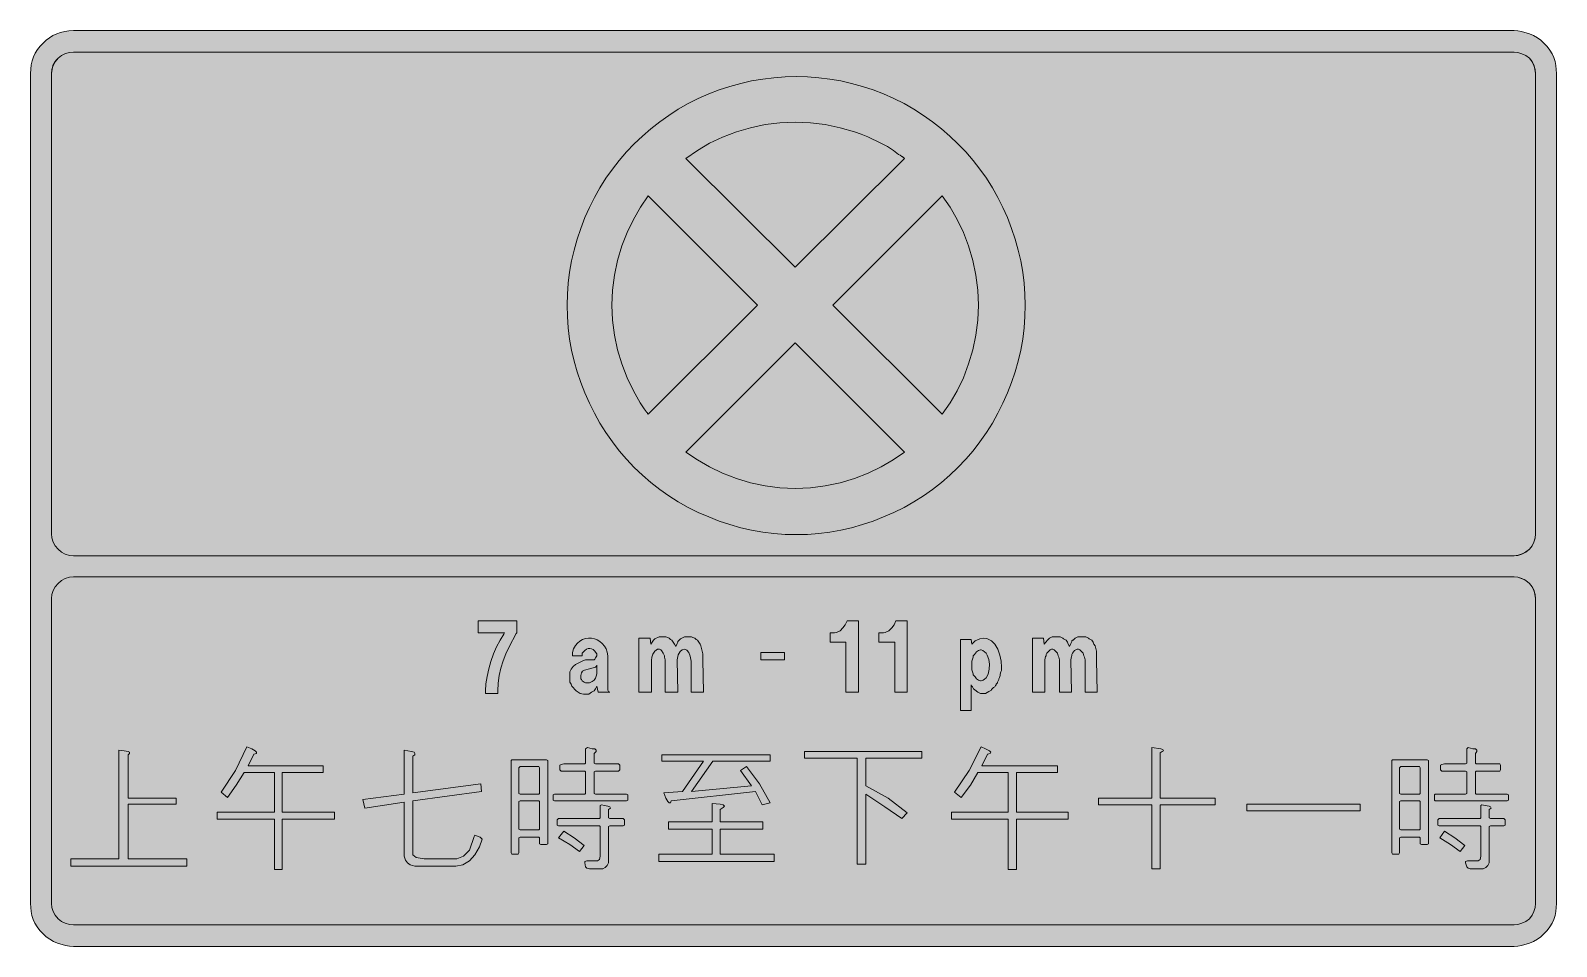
# Model space of a CAD drawing. Header units: metres. Extents: x 76 to 493, y 11 to 261.
import ezdxf

# ---------------------------------------------------------------- set-up
doc = ezdxf.new("R2010")
doc.units = ezdxf.units.M
for name, color, linetype, true_color in [('FILL_BLACK_000000', 7, 'Continuous', 0x000000), ('FILL_PINK_E1E1E1', 7, 'Continuous', 0xe1e1e1), ('FILL_WHITE_FFFFFF', 7, 'Continuous', 0xffffff), ('FILL_YELLOW_FFFF00', 7, 'Continuous', 0xffff00)]:
    doc.layers.add(name, color=color, linetype=linetype, true_color=true_color)

msp = doc.modelspace()

# ---------------------------------------------------------------- hatches: boundary and pattern name
at = {"layer": 'FILL_BLACK_000000', "true_color": 0x000000}
h = msp.add_hatch(color=7, dxfattribs=at)
h.dxf.hatch_style = 1
h.paths.add_polyline_path([(76.53, 251.76), (76.79, 252.88), (77.15, 253.96), (77.63, 255), (78.22, 255.99), (78.92, 256.91), (79.74, 257.76), (80.58, 258.53), (81.49, 259.21), (82.45, 259.79), (83.48, 260.28), (84.55, 260.67), (85.66, 260.95), (86.82, 261.12), (88.02, 261.18), (481.5, 261.18), (482.48, 261.12), (483.5, 260.93), (485.64, 260.28), (486.79, 259.81), (487.82, 259.22), (488.75, 258.53), (489.6, 257.76), (490.48, 256.81), (491.22, 255.85), (491.83, 254.85), (492.3, 253.8), (492.64, 252.72), (492.86, 251.64), (493.02, 249.48), (493.02, 22.68), (492.86, 20.52), (492.64, 19.44), (492.3, 18.36), (491.83, 17.31), (491.22, 16.31), (490.48, 15.35), (489.6, 14.4), (488.75, 13.63), (487.82, 12.94), (486.79, 12.35), (485.64, 11.88), (483.5, 11.23), (482.48, 11.04), (481.5, 10.98), (88.02, 10.98), (86.94, 11.04), (85.86, 11.23), (83.7, 11.88), (82.63, 12.35), (81.59, 12.94), (80.61, 13.63), (79.74, 14.4), (78.86, 15.35), (78.12, 16.31), (77.51, 17.31), (77.04, 18.36), (76.7, 19.44), (76.48, 20.52), (76.32, 22.68), (76.32, 249.48), (76.37, 250.63), (76.53, 251.76)])
h.paths.add_polyline_path([(85.82, 111.53), (84.78, 110.97), (83.88, 110.16), (83.07, 109.26), (82.51, 108.23), (82.18, 107.12), (82.08, 106.02), (82.08, 22.68), (82.18, 21.6), (82.51, 20.54), (83.07, 19.52), (83.88, 18.54), (84.78, 17.83), (85.82, 17.33), (86.92, 17.02), (88.02, 16.92), (481.5, 16.92), (482.5, 17.02), (483.57, 17.33), (484.64, 17.83), (485.64, 18.54), (486.35, 19.52), (486.86, 20.54), (487.16, 21.6), (487.26, 22.68), (487.26, 106.02), (487.16, 107.12), (486.86, 108.23), (486.35, 109.26), (485.64, 110.16), (484.64, 110.97), (483.57, 111.53), (482.5, 111.86), (481.5, 111.96), (88.02, 111.96), (86.92, 111.86), (85.82, 111.53)], flags=16)
h.paths.add_polyline_path([(483.64, 118.22), (484.66, 118.78), (485.64, 119.52), (486.35, 120.39), (486.86, 121.39), (487.16, 122.48), (487.26, 123.66), (487.26, 249.48), (487.16, 250.56), (486.86, 251.62), (486.35, 252.64), (485.64, 253.62), (484.64, 254.33), (483.57, 254.84), (482.5, 255.14), (481.5, 255.24), (88.02, 255.24), (86.94, 255.2), (85.86, 254.88), (84.8, 254.32), (83.88, 253.62), (83.07, 252.64), (82.51, 251.62), (82.18, 250.56), (82.08, 249.48), (82.08, 123.66), (82.18, 122.56), (82.51, 121.46), (83.07, 120.42), (83.88, 119.52), (84.78, 118.71), (85.82, 118.15), (86.92, 117.82), (88.02, 117.72), (481.5, 117.72), (482.58, 117.85), (483.64, 118.22)], flags=16)
h = msp.add_hatch(color=7, dxfattribs=at)
h.dxf.hatch_style = 1
h.paths.add_polyline_path([(347.86, 183.02), (347.64, 179.95), (347.26, 176.9), (346.73, 173.88), (346.04, 170.89), (345.21, 167.95), (344.22, 165.04), (343.08, 162.18), (341.86, 159.37), (340.49, 156.62), (338.98, 153.94), (337.34, 151.34), (335.58, 148.81), (333.69, 146.39), (331.69, 144.06), (329.58, 141.84), (327.37, 139.73), (325.06, 137.73), (322.65, 135.84), (320.15, 134.08), (317.56, 132.44), (314.87, 130.93), (312.1, 129.56), (309.24, 128.34), (306.38, 127.2), (303.48, 126.21), (300.54, 125.38), (297.56, 124.7), (294.56, 124.16), (291.55, 123.78), (288.52, 123.56), (285.48, 123.48), (282.38, 123.56), (279.31, 123.78), (276.26, 124.16), (273.24, 124.7), (270.25, 125.38), (267.31, 126.21), (264.4, 127.2), (261.54, 128.34), (258.68, 129.56), (255.91, 130.93), (253.22, 132.44), (250.63, 134.08), (248.13, 135.84), (245.72, 137.73), (243.41, 139.73), (241.2, 141.84), (239.09, 144.06), (237.09, 146.39), (235.2, 148.81), (233.44, 151.34), (231.8, 153.94), (230.29, 156.62), (228.92, 159.37), (227.7, 162.18), (226.56, 165.04), (225.57, 167.95), (224.74, 170.89), (224.06, 173.88), (223.52, 176.9), (223.14, 179.95), (222.92, 183.02), (222.84, 186.12), (222.92, 189.16), (223.14, 192.19), (223.52, 195.21), (224.06, 198.23), (224.74, 201.22), (225.57, 204.19), (226.56, 207.14), (227.7, 210.06), (228.92, 212.86), (230.29, 215.59), (231.8, 218.24), (233.44, 220.82), (235.2, 223.3), (237.09, 225.7), (239.09, 228.01), (241.2, 230.22), (243.41, 232.33), (245.72, 234.33), (248.13, 236.23), (250.63, 238.01), (253.22, 239.67), (255.91, 241.21), (258.68, 242.62), (261.54, 243.9), (264.4, 244.98), (267.31, 245.92), (270.25, 246.73), (273.24, 247.39), (276.26, 247.91), (279.31, 248.28), (282.38, 248.5), (285.48, 248.58), (288.52, 248.5), (291.55, 248.28), (294.56, 247.91), (297.56, 247.39), (300.54, 246.73), (303.48, 245.92), (306.38, 244.98), (309.24, 243.9), (312.1, 242.62), (314.87, 241.21), (317.56, 239.67), (320.15, 238.01), (322.65, 236.23), (325.06, 234.33), (327.37, 232.33), (329.58, 230.22), (331.69, 228.01), (333.69, 225.7), (335.58, 223.3), (337.34, 220.82), (338.98, 218.24), (340.49, 215.59), (341.86, 212.86), (343.08, 210.06), (344.22, 207.14), (345.21, 204.19), (346.04, 201.22), (346.73, 198.23), (347.26, 195.21), (347.64, 192.19), (347.86, 189.16), (347.94, 186.12), (347.86, 183.02)])
h = msp.add_hatch(color=7, dxfattribs=at)
h.dxf.hatch_style = 1
h.paths.add_polyline_path([(208.98, 96.48), (207.01, 92.84), (206.15, 90.93), (205.4, 88.99), (204.78, 87), (204.32, 84.97), (204.03, 82.91), (203.94, 80.82), (203.94, 80.1), (200.52, 80.1), (200.52, 80.82), (200.68, 82.76), (201, 84.77), (201.46, 86.82), (202.06, 88.87), (202.78, 90.88), (203.61, 92.81), (204.54, 94.63), (205.56, 96.3), (205.74, 96.66), (198.54, 96.66), (198.54, 99.9), (209.16, 99.9), (209.16, 96.66), (208.98, 96.48)])
h = msp.add_hatch(color=7, dxfattribs=at)
h.dxf.hatch_style = 1
h.paths.add_polyline_path([(302.22, 80.46), (298.98, 80.46), (298.98, 94.14), (294.66, 94.14), (294.66, 96.66), (295.38, 96.66), (295.91, 96.64), (296.42, 96.75), (297.37, 97.24), (298.17, 97.99), (298.8, 98.82), (299.34, 99.9), (302.4, 99.9), (302.4, 80.46), (302.22, 80.46)])
h = msp.add_hatch(color=7, dxfattribs=at)
h.dxf.hatch_style = 1
h.paths.add_polyline_path([(315.54, 80.46), (312.3, 80.46), (312.3, 94.14), (307.98, 94.14), (307.98, 96.66), (308.7, 96.66), (309.23, 96.64), (309.74, 96.75), (310.69, 97.24), (311.49, 97.99), (312.12, 98.82), (312.66, 99.9), (315.72, 99.9), (315.72, 80.46), (315.54, 80.46)])
h = msp.add_hatch(color=7, dxfattribs=at)
h.dxf.hatch_style = 1
h.paths.add_polyline_path([(234.18, 80.64), (234.54, 80.46), (231.3, 80.46), (230.94, 82.08), (230.58, 81.36), (230.22, 80.82), (229.5, 80.46), (228.78, 79.92), (227.34, 79.92), (226.44, 80.1), (225.9, 80.46), (225.36, 80.82), (225, 81.18), (224.46, 81.72), (224.1, 82.08), (223.92, 82.62), (223.56, 83.16), (223.56, 86.04), (223.92, 86.76), (224.46, 87.48), (225.18, 88.02), (225.54, 88.2), (226.26, 88.56), (226.98, 88.92), (227.34, 89.1), (227.88, 89.28), (230.22, 89.28), (230.4, 89.46), (230.58, 89.82), (230.94, 90.36), (230.94, 90.9), (230.33, 91.75), (229.94, 92.06), (229.51, 92.28), (229.05, 92.39), (228.59, 92.35), (228.14, 92.16), (227.7, 91.8), (227.34, 91.44), (226.98, 91.08), (226.98, 90.36), (224.28, 90.36), (224.28, 91.26), (224.63, 92.29), (225.1, 93.16), (225.68, 93.86), (226.35, 94.42), (227.08, 94.82), (227.86, 95.07), (228.67, 95.18), (229.49, 95.16), (230.3, 94.99), (231.08, 94.7), (231.8, 94.27), (232.46, 93.72), (233.03, 93.05), (233.49, 92.27), (233.82, 91.37), (234, 90.36), (234, 89.82), (234, 81), (234.18, 80.64)])
h.paths.add_polyline_path([(230.58, 87.3), (228.95, 86.81), (227.59, 86.46), (227.09, 86.17), (226.74, 85.72), (226.57, 85.04), (226.62, 84.06), (226.8, 83.88), (226.98, 83.52), (227.52, 83.16), (227.88, 82.98), (228.96, 82.98), (229.68, 83.34), (230.22, 83.7), (230.58, 84.24), (230.76, 84.78), (230.94, 85.5), (230.94, 87.84), (230.76, 87.48), (230.58, 87.3)], flags=16)
h = msp.add_hatch(color=7, dxfattribs=at)
h.dxf.hatch_style = 1
h.paths.add_polyline_path([(242.46, 95.22), (245.52, 95.22), (245.7, 93.6), (246.42, 94.68), (246.78, 95.04), (247.96, 95.59), (249.12, 95.58), (249.84, 95.58), (250.38, 95.4), (250.74, 95.22), (250.92, 95.04), (251.1, 94.86), (251.46, 94.68), (251.82, 94.14), (252.18, 93.6), (252.54, 92.88), (252.9, 93.78), (253.08, 94.14), (253.08, 94.32), (253.26, 94.5), (253.8, 95.04), (254.16, 95.22), (254.88, 95.58), (256.86, 95.58), (257.22, 95.4), (257.76, 95.22), (257.94, 95.04), (258.12, 94.86), (258.48, 94.68), (259.2, 93.6), (259.38, 93.06), (259.92, 90.9), (259.92, 89.28), (260.1, 80.46), (256.68, 80.46), (256.68, 88.92), (256.47, 90.26), (256.07, 91.26), (255.53, 91.89), (254.91, 92.16), (254.28, 92.04), (253.69, 91.53), (253.21, 90.61), (252.9, 89.28), (253.08, 80.46), (249.66, 80.46), (249.66, 89.28), (249.48, 90), (249.48, 90.36), (249.12, 91.08), (248.58, 91.8), (248.4, 91.98), (248.04, 92.16), (247.5, 92.16), (246.78, 91.63), (246.29, 90.86), (245.99, 89.98), (245.88, 89.1), (245.88, 80.46), (242.46, 80.46), (242.46, 95.22)])
h = msp.add_hatch(color=7, dxfattribs=at)
h.dxf.hatch_style = 1
h.paths.add_polyline_path([(341.28, 86.04), (341.1, 85.32), (341.1, 84.96), (340.92, 84.42), (340.74, 84.06), (340.74, 83.88), (340.56, 83.52), (340.38, 83.16), (340.38, 82.98), (340.02, 82.62), (340.02, 82.44), (339.84, 82.26), (339.66, 81.9), (339.3, 81.72), (338.76, 81.18), (338.76, 81), (338.4, 80.82), (338.04, 80.64), (337.14, 80.1), (335.7, 80.1), (335.34, 80.28), (334.98, 80.46), (334.22, 81.06), (333.85, 81.37), (333.54, 81.9), (333.36, 82.08), (333.18, 82.44), (333.18, 75.42), (330.3, 75.42), (330.3, 94.86), (333.18, 94.86), (333.36, 93.6), (333.9, 94.14), (334.26, 94.5), (335.58, 95.03), (336.53, 95.24), (337.47, 95.08), (338.76, 94.5), (339.66, 93.6), (340.45, 92.18), (341.04, 90.59), (341.39, 88.92), (341.46, 87.3), (341.46, 86.58), (341.46, 86.4), (341.28, 86.04)])
h.paths.add_polyline_path([(336.42, 83.7), (336.86, 83.98), (337.24, 84.38), (337.81, 85.41), (338.14, 86.69), (338.22, 88.06), (338.03, 89.41), (337.59, 90.6), (337.26, 91.09), (336.87, 91.5), (336.41, 91.8), (335.88, 91.98), (335.7, 91.98), (335.16, 91.8), (334.62, 91.44), (334.08, 90.72), (333.72, 90.36), (333.72, 90), (333.36, 88.92), (333.36, 86.58), (333.72, 85.5), (333.72, 85.14), (334.26, 84.6), (334.62, 84.06), (335.16, 83.7), (335.7, 83.52), (335.88, 83.52), (336.42, 83.7)], flags=16)
h = msp.add_hatch(color=7, dxfattribs=at)
h.dxf.hatch_style = 1
h.paths.add_polyline_path([(357.3, 80.46), (357.3, 89.28), (357.12, 90), (356.94, 90.36), (356.76, 91.08), (356.04, 91.8), (355.86, 91.98), (355.5, 92.16), (355.14, 92.16), (354.78, 91.98), (354.6, 91.8), (353.88, 91.08), (353.7, 90.72), (353.7, 90.36), (353.52, 90.18), (353.34, 89.28), (353.34, 80.46), (349.92, 80.46), (349.92, 95.22), (352.98, 95.22), (353.16, 93.6), (354.06, 94.68), (354.42, 95.04), (354.6, 95.22), (355.32, 95.58), (357.48, 95.58), (357.84, 95.4), (358.2, 95.22), (358.38, 95.04), (358.74, 94.86), (359.1, 94.68), (359.46, 94.14), (359.64, 93.6), (360, 92.88), (360.36, 93.78), (360.54, 94.14), (360.72, 94.32), (360.72, 94.5), (360.9, 94.68), (361.08, 94.68), (361.62, 95.22), (362.34, 95.58), (364.5, 95.58), (364.86, 95.4), (365.22, 95.22), (365.4, 95.04), (365.76, 94.86), (366.12, 94.68), (366.48, 94.14), (366.66, 93.6), (367.02, 93.06), (367.38, 91.62), (367.38, 89.28), (367.56, 80.46), (364.32, 80.46), (364.32, 89.28), (364.14, 90), (363.96, 90.36), (363.78, 91.08), (363.06, 91.8), (362.88, 91.98), (362.52, 92.16), (362.16, 92.16), (361.8, 91.98), (361.44, 91.8), (360.9, 91.08), (360.72, 90.72), (360.72, 90.36), (360.54, 90.18), (360.36, 89.28), (360.54, 80.46), (357.3, 80.46)])
h = msp.add_hatch(color=7, dxfattribs=at)
h.dxf.hatch_style = 1
h.paths.add_polyline_path([(282.24, 91.26), (282.24, 89.28), (275.76, 89.28), (275.76, 91.26), (282.24, 91.26)])
h = msp.add_hatch(color=7, dxfattribs=at)
h.dxf.hatch_style = 1
h.paths.add_polyline_path([(87.3, 34.92), (100.44, 34.92), (100.44, 64.62), (101.88, 64.44), (102.96, 64.26), (103.32, 64.08), (103.32, 63.72), (102.96, 63.36), (102.96, 51.48), (116.1, 51.48), (116.1, 49.86), (102.96, 49.86), (102.96, 34.92), (118.98, 34.92), (118.98, 32.94), (87.3, 32.94), (87.3, 34.92)])
h = msp.add_hatch(color=7, dxfattribs=at)
h.dxf.hatch_style = 1
h.paths.add_polyline_path([(127.26, 45.72), (127.26, 47.7), (142.92, 47.7), (142.92, 58.5), (134.64, 58.5), (132.48, 55.08), (130.14, 51.66), (128.34, 53.1), (132.3, 59.04), (135.36, 65.52), (136.8, 64.98), (137.7, 64.44), (138.06, 64.08), (138.06, 63.72), (137.34, 63.54), (135.72, 60.3), (156.24, 60.3), (156.24, 58.5), (145.08, 58.5), (145.08, 47.7), (159.3, 47.7), (159.3, 45.72), (145.08, 45.72), (145.08, 32.04), (142.92, 32.04), (142.92, 45.72), (127.26, 45.72)])
h = msp.add_hatch(color=7, dxfattribs=at)
h.dxf.hatch_style = 1
h.paths.add_polyline_path([(180, 33.3), (179.28, 33.84), (178.74, 34.56), (178.38, 35.64), (178.38, 50.4), (167.58, 48.78), (167.04, 51.12), (178.38, 52.56), (178.38, 64.62), (180.36, 64.26), (181.08, 64.08), (181.26, 63.72), (181.26, 63.36), (180.72, 63), (180.72, 52.92), (199.26, 55.44), (199.44, 53.28), (180.72, 50.76), (180.72, 36), (181.62, 35.28), (183.78, 34.92), (192.78, 34.92), (194.58, 35.64), (196.2, 37.26), (197.46, 41.04), (197.64, 41.4), (199.08, 40.86), (199.62, 40.32), (198.9, 38.16), (197.64, 36), (196.2, 34.38), (194.4, 33.3), (192.42, 32.94), (181.26, 32.94), (180, 33.3)])
h = msp.add_hatch(color=7, dxfattribs=at)
h.dxf.hatch_style = 1
h.paths.add_polyline_path([(239.04, 52.56), (239.4, 52.38), (239.4, 50.94), (239.04, 50.76), (219.42, 50.76), (219.06, 50.94), (219.06, 52.38), (219.42, 52.56), (227.7, 52.56), (227.88, 52.74), (227.88, 58.68), (227.7, 58.86), (221.22, 58.86), (220.86, 59.22), (220.86, 60.48), (221.22, 60.66), (221.94, 60.84), (227.7, 60.84), (227.88, 61.02), (227.88, 64.98), (228.42, 65.34), (229.68, 64.98), (230.4, 64.98), (230.76, 64.62), (230.76, 64.26), (230.22, 63.72), (230.22, 61.02), (230.58, 60.84), (236.88, 60.84), (237.24, 60.48), (237.24, 59.22), (236.88, 58.86), (230.58, 58.86), (230.22, 58.68), (230.22, 52.74), (230.58, 52.56), (239.04, 52.56)])
h = msp.add_hatch(color=7, dxfattribs=at)
h.dxf.hatch_style = 1
h.paths.add_polyline_path([(278.28, 61.56), (262.62, 61.56), (256.86, 53.28), (273.24, 54.9), (270.18, 59.04), (271.8, 60.12), (275.4, 55.44), (278.28, 50.22), (276.12, 49.68), (274.32, 53.28), (251.28, 50.76), (251.1, 50.22), (250.74, 50.22), (250.38, 50.58), (249.84, 51.48), (249.3, 52.92), (254.34, 53.28), (260.1, 61.56), (248.76, 61.56), (248.76, 63.36), (278.28, 63.36), (278.28, 61.56)])
h = msp.add_hatch(color=7, dxfattribs=at)
h.dxf.hatch_style = 1
h.paths.add_polyline_path([(302.04, 62.46), (287.64, 62.46), (287.64, 64.26), (319.68, 64.26), (319.68, 62.46), (304.38, 62.46), (304.38, 54.9), (310.5, 51.48), (315.72, 47.52), (314.28, 45.9), (309.6, 49.14), (304.38, 52.56), (304.38, 33.48), (302.04, 33.48), (302.04, 62.46)])
h = msp.add_hatch(color=7, dxfattribs=at)
h.dxf.hatch_style = 1
h.paths.add_polyline_path([(337.14, 64.98), (338.22, 64.44), (338.58, 64.08), (338.4, 63.72), (337.68, 63.54), (336.06, 60.3), (356.76, 60.3), (356.76, 58.5), (345.6, 58.5), (345.6, 47.7), (359.64, 47.7), (359.64, 45.72), (345.6, 45.72), (345.6, 32.04), (343.26, 32.04), (343.26, 45.72), (327.78, 45.72), (327.78, 47.7), (343.26, 47.7), (343.26, 58.5), (334.98, 58.5), (333, 55.08), (330.48, 51.66), (328.68, 53.1), (332.64, 59.04), (335.88, 65.52), (337.14, 64.98)])
h = msp.add_hatch(color=7, dxfattribs=at)
h.dxf.hatch_style = 1
h.paths.add_polyline_path([(385.02, 64.98), (385.56, 64.8), (385.74, 64.44), (385.38, 64.26), (384.84, 63.9), (384.84, 51.48), (399.78, 51.48), (399.78, 49.68), (384.84, 49.68), (384.84, 32.22), (382.5, 32.22), (382.5, 49.68), (367.92, 49.68), (367.92, 51.48), (382.5, 51.48), (382.5, 65.34), (385.02, 64.98)])
h = msp.add_hatch(color=7, dxfattribs=at)
h.dxf.hatch_style = 1
h.paths.add_polyline_path([(459.9, 50.76), (459.72, 50.94), (459.72, 52.38), (459.9, 52.56), (468.18, 52.56), (468.54, 52.74), (468.54, 58.68), (468.18, 58.86), (461.7, 58.86), (461.34, 59.22), (461.34, 60.48), (461.7, 60.66), (462.42, 60.84), (468.18, 60.84), (468.54, 61.02), (468.54, 64.98), (468.9, 65.34), (470.16, 64.98), (470.88, 64.98), (471.24, 64.62), (471.24, 64.26), (470.88, 63.72), (470.88, 61.02), (471.06, 60.84), (477.54, 60.84), (477.72, 60.48), (477.72, 59.22), (477.54, 58.86), (471.06, 58.86), (470.88, 58.68), (470.88, 52.74), (471.06, 52.56), (479.52, 52.56), (479.88, 52.38), (479.88, 50.94), (479.52, 50.76), (459.9, 50.76)])
h = msp.add_hatch(color=7, dxfattribs=at)
h.dxf.hatch_style = 1
h.paths.add_polyline_path([(215.64, 38.88), (215.28, 39.06), (215.28, 40.68), (215.1, 40.86), (210.06, 40.86), (209.7, 40.68), (209.7, 36.54), (209.52, 36.18), (207.72, 36.18), (207.54, 36.54), (207.54, 61.74), (207.72, 61.92), (217.26, 61.92), (217.62, 61.74), (217.62, 39.06), (217.26, 38.88), (215.64, 38.88)])
h.paths.add_polyline_path([(215.28, 50.58), (215.1, 50.76), (210.06, 50.76), (209.7, 50.58), (209.7, 43.02), (210.06, 42.84), (215.1, 42.84), (215.28, 43.02), (215.28, 50.58)], flags=16)
h.paths.add_polyline_path([(215.28, 52.74), (215.28, 59.76), (215.1, 60.12), (210.06, 60.12), (209.7, 59.76), (209.7, 52.74), (210.06, 52.56), (215.1, 52.56), (215.28, 52.74)], flags=16)
h = msp.add_hatch(color=7, dxfattribs=at)
h.dxf.hatch_style = 1
h.paths.add_polyline_path([(456.12, 38.88), (455.76, 39.06), (455.76, 40.68), (455.58, 40.86), (450.54, 40.86), (450.18, 40.68), (450.18, 36.54), (450, 36.18), (448.2, 36.18), (448.02, 36.54), (448.02, 61.74), (448.2, 61.92), (457.74, 61.92), (458.1, 61.74), (458.1, 39.06), (457.74, 38.88), (456.12, 38.88)])
h.paths.add_polyline_path([(455.58, 50.76), (450.54, 50.76), (450.18, 50.58), (450.18, 43.02), (450.54, 42.84), (455.58, 42.84), (455.76, 43.02), (455.76, 50.58), (455.58, 50.76)], flags=16)
h.paths.add_polyline_path([(455.76, 52.74), (455.76, 59.76), (455.58, 60.12), (450.54, 60.12), (450.18, 59.76), (450.18, 52.74), (450.54, 52.56), (455.58, 52.56), (455.76, 52.74)], flags=16)
h = msp.add_hatch(color=7, dxfattribs=at)
h.dxf.hatch_style = 1
h.paths.add_polyline_path([(247.86, 36.18), (262.44, 36.18), (262.44, 43.02), (250.56, 43.02), (250.56, 45), (262.44, 45), (262.44, 50.04), (264.6, 49.86), (265.5, 49.68), (265.86, 49.32), (265.5, 48.96), (264.6, 48.42), (264.6, 45), (276.3, 45), (276.3, 43.02), (264.6, 43.02), (264.6, 36.18), (279.36, 36.18), (279.36, 34.2), (247.86, 34.2), (247.86, 36.18)])
h = msp.add_hatch(color=7, dxfattribs=at)
h.dxf.hatch_style = 1
h.paths.add_polyline_path([(231.66, 43.92), (220.5, 43.92), (220.14, 44.1), (220.14, 45.54), (220.5, 45.9), (231.66, 45.9), (231.84, 46.08), (231.84, 49.5), (232.2, 49.68), (233.1, 49.5), (234, 49.32), (234.54, 49.14), (234.72, 48.78), (234.18, 48.42), (234.18, 46.08), (234.54, 45.9), (238.14, 45.9), (238.5, 45.54), (238.5, 44.1), (238.14, 43.92), (234.54, 43.92), (234.18, 43.74), (234.18, 33.84), (233.82, 33.12), (233.28, 32.58), (232.56, 32.22), (228.96, 32.22), (228.24, 32.4), (227.88, 32.76), (227.7, 33.84), (227.7, 34.2), (228.24, 34.38), (231.12, 34.38), (231.66, 34.74), (231.84, 35.64), (231.84, 43.74), (231.66, 43.92)])
h = msp.add_hatch(color=7, dxfattribs=at)
h.dxf.hatch_style = 1
h.paths.add_polyline_path([(439.38, 49.86), (439.38, 48.06), (408.42, 48.06), (408.42, 49.86), (439.38, 49.86)])
h = msp.add_hatch(color=7, dxfattribs=at)
h.dxf.hatch_style = 1
h.paths.add_polyline_path([(472.14, 45.9), (472.32, 46.08), (472.32, 49.5), (472.68, 49.68), (473.58, 49.5), (474.66, 49.32), (475.02, 49.14), (475.2, 48.78), (474.66, 48.42), (474.66, 46.08), (475.02, 45.9), (478.62, 45.9), (478.98, 45.54), (478.98, 44.1), (478.62, 43.92), (475.02, 43.92), (474.66, 43.74), (474.66, 33.84), (474.3, 33.12), (473.76, 32.58), (473.04, 32.22), (469.44, 32.22), (468.9, 32.4), (468.54, 32.76), (468.18, 33.84), (468.18, 34.2), (468.72, 34.38), (471.6, 34.38), (472.14, 34.74), (472.32, 35.64), (472.32, 43.74), (472.14, 43.92), (460.98, 43.92), (460.62, 44.1), (460.62, 45.54), (460.98, 45.9), (472.14, 45.9)])
h = msp.add_hatch(color=7, dxfattribs=at)
h.dxf.hatch_style = 1
h.paths.add_polyline_path([(226.26, 36.9), (223.56, 38.88), (220.5, 40.68), (221.94, 42.48), (224.82, 40.68), (227.52, 38.52), (226.26, 36.9)])
h = msp.add_hatch(color=7, dxfattribs=at)
h.dxf.hatch_style = 1
h.paths.add_polyline_path([(464.04, 38.88), (461.16, 40.68), (462.42, 42.48), (465.3, 40.68), (468, 38.52), (466.74, 36.9), (464.04, 38.88)])
at = {"layer": 'FILL_PINK_E1E1E1', "true_color": 0xe1e1e1}
h = msp.add_hatch(color=7, dxfattribs=at)
h.dxf.hatch_style = 1
h.paths.add_polyline_path([(255.24, 226.26), (258.42, 228.45), (261.77, 230.4), (265.31, 232.08), (269.1, 233.46), (272.94, 234.64), (276.91, 235.49), (280.97, 235.99), (285.12, 236.16), (289.27, 235.99), (293.36, 235.49), (297.37, 234.64), (301.32, 233.46), (303.18, 232.86), (304.99, 232.13), (308.52, 230.4), (310.3, 229.48), (311.94, 228.42), (313.38, 227.34), (313.83, 227.14), (314.28, 226.8), (314.46, 226.8), (314.46, 226.62), (314.64, 226.62), (314.82, 226.44), (315, 226.26), (285.12, 196.56), (255.24, 226.26)])
h = msp.add_hatch(color=7, dxfattribs=at)
h.dxf.hatch_style = 1
h.paths.add_polyline_path([(244.98, 156.42), (244.8, 156.6), (244.8, 156.78), (244.55, 156.89), (244.44, 157.14), (243.9, 157.86), (242.82, 159.48), (241.85, 161.1), (241.02, 162.72), (239.27, 166.34), (237.78, 170.1), (236.6, 173.97), (235.76, 177.98), (235.25, 182.05), (235.08, 186.12), (235.25, 190.27), (235.76, 194.36), (236.6, 198.37), (237.78, 202.32), (239.26, 206.03), (240.98, 209.57), (242.89, 212.9), (244.98, 216), (274.86, 186.12), (244.98, 156.42)])
h = msp.add_hatch(color=7, dxfattribs=at)
h.dxf.hatch_style = 1
h.paths.add_polyline_path([(325.26, 216), (327.45, 212.9), (329.4, 209.57), (331.08, 206.03), (332.46, 202.32), (333.64, 198.37), (334.49, 194.36), (334.99, 190.27), (335.16, 186.12), (334.99, 182.05), (334.49, 177.98), (333.64, 173.97), (332.46, 170.1), (331.08, 166.32), (329.4, 162.79), (327.45, 159.49), (325.26, 156.42), (295.38, 186.12), (325.26, 216)])
h = msp.add_hatch(color=7, dxfattribs=at)
h.dxf.hatch_style = 1
h.paths.add_polyline_path([(315, 145.98), (311.9, 143.89), (308.57, 141.98), (305.03, 140.26), (301.32, 138.78), (297.37, 137.67), (293.36, 136.82), (289.27, 136.27), (285.12, 136.08), (280.97, 136.27), (276.91, 136.82), (272.94, 137.67), (269.1, 138.78), (265.31, 140.26), (261.77, 141.98), (258.42, 143.89), (255.24, 145.98), (285.12, 175.86), (315, 145.98)])
at = {"layer": 'FILL_WHITE_FFFFFF', "true_color": 0xffffff}
h = msp.add_hatch(color=7, dxfattribs=at)
h.dxf.hatch_style = 1
h.paths.add_polyline_path([(482.44, 111.83), (483.66, 111.42), (484.17, 111.22), (484.65, 110.93), (485.64, 110.16), (486.34, 109.24), (486.9, 108.18), (487.15, 107.1), (487.26, 106.02), (487.26, 22.68), (487.16, 21.6), (486.86, 20.54), (486.35, 19.52), (485.64, 18.54), (484.64, 17.83), (483.57, 17.33), (482.5, 17.02), (481.5, 16.92), (88.02, 16.92), (86.92, 17.02), (85.82, 17.33), (84.78, 17.83), (83.88, 18.54), (83.07, 19.52), (82.51, 20.54), (82.18, 21.6), (82.08, 22.68), (82.08, 106.02), (82.18, 107.12), (82.51, 108.23), (83.07, 109.26), (83.88, 110.16), (84.78, 110.97), (85.82, 111.53), (86.92, 111.86), (88.02, 111.96), (481.5, 111.96), (482.44, 111.83)])
at = {"layer": 'FILL_YELLOW_FFFF00', "true_color": 0xffff00}
h = msp.add_hatch(color=7, dxfattribs=at)
h.dxf.hatch_style = 1
h.paths.add_polyline_path([(88.02, 117.72), (86.92, 117.82), (85.82, 118.15), (84.78, 118.71), (83.88, 119.52), (83.07, 120.42), (82.51, 121.46), (82.18, 122.56), (82.08, 123.66), (82.08, 249.48), (82.19, 250.56), (82.44, 251.64), (83.03, 252.7), (83.4, 253.18), (83.88, 253.62), (84.8, 254.32), (85.86, 254.88), (86.94, 255.2), (88.02, 255.24), (481.5, 255.24), (482.5, 255.14), (483.57, 254.84), (484.64, 254.33), (485.64, 253.62), (486.34, 252.7), (486.9, 251.64), (487.15, 250.56), (487.26, 249.48), (487.26, 123.66), (487.16, 122.56), (486.85, 121.46), (486.35, 120.42), (485.64, 119.52), (484.64, 118.71), (483.57, 118.15), (482.5, 117.82), (481.5, 117.72), (88.02, 117.72)])

# ---------------------------------------------------------------- linework, layer by layer
at = {"layer": 'FILL_BLACK_000000', "lineweight": 0, "true_color": 0x000000}
for points in [[(76.53, 251.76), (76.79, 252.88), (77.15, 253.96), (77.63, 255), (78.22, 255.99), (78.92, 256.91), (79.74, 257.76), (80.58, 258.53), (81.49, 259.21), (82.45, 259.79), (83.48, 260.28), (84.55, 260.67), (85.66, 260.95), (86.82, 261.12), (88.02, 261.18), (481.5, 261.18), (482.48, 261.12), (483.5, 260.93), (485.64, 260.28), (486.79, 259.81), (487.82, 259.22), (488.75, 258.53), (489.6, 257.76), (490.48, 256.81), (491.22, 255.85), (491.83, 254.85), (492.3, 253.8), (492.64, 252.72), (492.86, 251.64), (493.02, 249.48), (493.02, 22.68), (492.86, 20.52), (492.64, 19.44), (492.3, 18.36), (491.83, 17.31), (491.22, 16.31), (490.48, 15.35), (489.6, 14.4), (488.75, 13.63), (487.82, 12.94), (486.79, 12.35), (485.64, 11.88), (483.5, 11.23), (482.48, 11.04), (481.5, 10.98), (88.02, 10.98), (86.94, 11.04), (85.86, 11.23), (83.7, 11.88), (82.63, 12.35), (81.59, 12.94), (80.61, 13.63), (79.74, 14.4), (78.86, 15.35), (78.12, 16.31), (77.51, 17.31), (77.04, 18.36), (76.7, 19.44), (76.48, 20.52), (76.32, 22.68), (76.32, 249.48), (76.37, 250.63)], [(483.64, 118.22), (484.66, 118.78), (485.64, 119.52), (486.35, 120.39), (486.86, 121.39), (487.16, 122.48), (487.26, 123.66), (487.26, 249.48), (487.16, 250.56), (486.86, 251.62), (486.35, 252.64), (485.64, 253.62), (484.64, 254.33), (483.57, 254.84), (482.5, 255.14), (481.5, 255.24), (88.02, 255.24), (86.94, 255.2), (85.86, 254.88), (84.8, 254.32), (83.88, 253.62), (83.07, 252.64), (82.51, 251.62), (82.18, 250.56), (82.08, 249.48), (82.08, 123.66), (82.18, 122.56), (82.51, 121.46), (83.07, 120.42), (83.88, 119.52), (84.78, 118.71), (85.82, 118.15), (86.92, 117.82), (88.02, 117.72), (481.5, 117.72), (482.58, 117.85)], [(347.86, 183.02), (347.64, 179.95), (347.26, 176.9), (346.73, 173.88), (346.04, 170.89), (345.21, 167.95), (344.22, 165.04), (343.08, 162.18), (341.86, 159.37), (340.49, 156.62), (338.98, 153.94), (337.34, 151.34), (335.58, 148.81), (333.69, 146.39), (331.69, 144.06), (329.58, 141.84), (327.37, 139.73), (325.06, 137.73), (322.65, 135.84), (320.15, 134.08), (317.56, 132.44), (314.87, 130.93), (312.1, 129.56), (309.24, 128.34), (306.38, 127.2), (303.48, 126.21), (300.54, 125.38), (297.56, 124.7), (294.56, 124.16), (291.55, 123.78), (288.52, 123.56), (285.48, 123.48), (282.38, 123.56), (279.31, 123.78), (276.26, 124.16), (273.24, 124.7), (270.25, 125.38), (267.31, 126.21), (264.4, 127.2), (261.54, 128.34), (258.68, 129.56), (255.91, 130.93), (253.22, 132.44), (250.63, 134.08), (248.13, 135.84), (245.72, 137.73), (243.41, 139.73), (241.2, 141.84), (239.09, 144.06), (237.09, 146.39), (235.2, 148.81), (233.44, 151.34), (231.8, 153.94), (230.29, 156.62), (228.92, 159.37), (227.7, 162.18), (226.56, 165.04), (225.57, 167.95), (224.74, 170.89), (224.06, 173.88), (223.52, 176.9), (223.14, 179.95), (222.92, 183.02), (222.84, 186.12), (222.92, 189.16), (223.14, 192.19), (223.52, 195.21), (224.06, 198.23), (224.74, 201.22), (225.57, 204.19), (226.56, 207.14), (227.7, 210.06), (228.92, 212.86), (230.29, 215.59), (231.8, 218.24), (233.44, 220.82), (235.2, 223.3), (237.09, 225.7), (239.09, 228.01), (241.2, 230.22), (243.41, 232.33), (245.72, 234.33), (248.13, 236.23), (250.63, 238.01), (253.22, 239.67), (255.91, 241.21), (258.68, 242.62), (261.54, 243.9), (264.4, 244.98), (267.31, 245.92), (270.25, 246.73), (273.24, 247.39), (276.26, 247.91), (279.31, 248.28), (282.38, 248.5), (285.48, 248.58), (288.52, 248.5), (291.55, 248.28), (294.56, 247.91), (297.56, 247.39), (300.54, 246.73), (303.48, 245.92), (306.38, 244.98), (309.24, 243.9), (312.1, 242.62), (314.87, 241.21), (317.56, 239.67), (320.15, 238.01), (322.65, 236.23), (325.06, 234.33), (327.37, 232.33), (329.58, 230.22), (331.69, 228.01), (333.69, 225.7), (335.58, 223.3), (337.34, 220.82), (338.98, 218.24), (340.49, 215.59), (341.86, 212.86), (343.08, 210.06), (344.22, 207.14), (345.21, 204.19), (346.04, 201.22), (346.73, 198.23), (347.26, 195.21), (347.64, 192.19), (347.86, 189.16), (347.94, 186.12)], [(85.82, 111.53), (84.78, 110.97), (83.88, 110.16), (83.07, 109.26), (82.51, 108.23), (82.18, 107.12), (82.08, 106.02), (82.08, 22.68), (82.18, 21.6), (82.51, 20.54), (83.07, 19.52), (83.88, 18.54), (84.78, 17.83), (85.82, 17.33), (86.92, 17.02), (88.02, 16.92), (481.5, 16.92), (482.5, 17.02), (483.57, 17.33), (484.64, 17.83), (485.64, 18.54), (486.35, 19.52), (486.86, 20.54), (487.16, 21.6), (487.26, 22.68), (487.26, 106.02), (487.16, 107.12), (486.86, 108.23), (486.35, 109.26), (485.64, 110.16), (484.64, 110.97), (483.57, 111.53), (482.5, 111.86), (481.5, 111.96), (88.02, 111.96), (86.92, 111.86)], [(208.98, 96.48), (207.01, 92.84), (206.15, 90.93), (205.4, 88.99), (204.78, 87), (204.32, 84.97), (204.03, 82.91), (203.94, 80.82), (203.94, 80.1), (200.52, 80.1), (200.52, 80.82), (200.68, 82.76), (201, 84.77), (201.46, 86.82), (202.06, 88.87), (202.78, 90.88), (203.61, 92.81), (204.54, 94.63), (205.56, 96.3), (205.74, 96.66), (198.54, 96.66), (198.54, 99.9), (209.16, 99.9), (209.16, 96.66)], [(302.22, 80.46), (298.98, 80.46), (298.98, 94.14), (294.66, 94.14), (294.66, 96.66), (295.38, 96.66), (295.91, 96.64), (296.42, 96.75), (297.37, 97.24), (298.17, 97.99), (298.8, 98.82), (299.34, 99.9), (302.4, 99.9), (302.4, 80.46)], [(315.54, 80.46), (312.3, 80.46), (312.3, 94.14), (307.98, 94.14), (307.98, 96.66), (308.7, 96.66), (309.23, 96.64), (309.74, 96.75), (310.69, 97.24), (311.49, 97.99), (312.12, 98.82), (312.66, 99.9), (315.72, 99.9), (315.72, 80.46)], [(234.18, 80.64), (234.54, 80.46), (231.3, 80.46), (230.94, 82.08), (230.58, 81.36), (230.22, 80.82), (229.5, 80.46), (228.78, 79.92), (227.34, 79.92), (226.44, 80.1), (225.9, 80.46), (225.36, 80.82), (225, 81.18), (224.46, 81.72), (224.1, 82.08), (223.92, 82.62), (223.56, 83.16), (223.56, 86.04), (223.92, 86.76), (224.46, 87.48), (225.18, 88.02), (225.54, 88.2), (226.26, 88.56), (226.98, 88.92), (227.34, 89.1), (227.88, 89.28), (230.22, 89.28), (230.4, 89.46), (230.58, 89.82), (230.94, 90.36), (230.94, 90.9), (230.33, 91.75), (229.94, 92.06), (229.51, 92.28), (229.05, 92.39), (228.59, 92.35), (228.14, 92.16), (227.7, 91.8), (227.34, 91.44), (226.98, 91.08), (226.98, 90.36), (224.28, 90.36), (224.28, 91.26), (224.63, 92.29), (225.1, 93.16), (225.68, 93.86), (226.35, 94.42), (227.08, 94.82), (227.86, 95.07), (228.67, 95.18), (229.49, 95.16), (230.3, 94.99), (231.08, 94.7), (231.8, 94.27), (232.46, 93.72), (233.03, 93.05), (233.49, 92.27), (233.82, 91.37), (234, 90.36), (234, 89.82), (234, 81)], [(242.46, 95.22), (245.52, 95.22), (245.7, 93.6), (246.42, 94.68), (246.78, 95.04), (247.96, 95.59), (249.12, 95.58), (249.84, 95.58), (250.38, 95.4), (250.74, 95.22), (250.92, 95.04), (251.1, 94.86), (251.46, 94.68), (251.82, 94.14), (252.18, 93.6), (252.54, 92.88), (252.9, 93.78), (253.08, 94.14), (253.08, 94.32), (253.26, 94.5), (253.8, 95.04), (254.16, 95.22), (254.88, 95.58), (256.86, 95.58), (257.22, 95.4), (257.76, 95.22), (257.94, 95.04), (258.12, 94.86), (258.48, 94.68), (259.2, 93.6), (259.38, 93.06), (259.92, 90.9), (259.92, 89.28), (260.1, 80.46), (256.68, 80.46), (256.68, 88.92), (256.47, 90.26), (256.07, 91.26), (255.53, 91.89), (254.91, 92.16), (254.28, 92.04), (253.69, 91.53), (253.21, 90.61), (252.9, 89.28), (253.08, 80.46), (249.66, 80.46), (249.66, 89.28), (249.48, 90), (249.48, 90.36), (249.12, 91.08), (248.58, 91.8), (248.4, 91.98), (248.04, 92.16), (247.5, 92.16), (246.78, 91.63), (246.29, 90.86), (245.99, 89.98), (245.88, 89.1), (245.88, 80.46), (242.46, 80.46)], [(341.28, 86.04), (341.1, 85.32), (341.1, 84.96), (340.92, 84.42), (340.74, 84.06), (340.74, 83.88), (340.56, 83.52), (340.38, 83.16), (340.38, 82.98), (340.02, 82.62), (340.02, 82.44), (339.84, 82.26), (339.66, 81.9), (339.3, 81.72), (338.76, 81.18), (338.76, 81), (338.4, 80.82), (338.04, 80.64), (337.14, 80.1), (335.7, 80.1), (335.34, 80.28), (334.98, 80.46), (334.22, 81.06), (333.85, 81.37), (333.54, 81.9), (333.36, 82.08), (333.18, 82.44), (333.18, 75.42), (330.3, 75.42), (330.3, 94.86), (333.18, 94.86), (333.36, 93.6), (333.9, 94.14), (334.26, 94.5), (335.58, 95.03), (336.53, 95.24), (337.47, 95.08), (338.76, 94.5), (339.66, 93.6), (340.45, 92.18), (341.04, 90.59), (341.39, 88.92), (341.46, 87.3), (341.46, 86.58), (341.46, 86.4)], [(336.42, 83.7), (336.86, 83.98), (337.24, 84.38), (337.81, 85.41), (338.14, 86.69), (338.22, 88.06), (338.03, 89.41), (337.59, 90.6), (337.26, 91.09), (336.87, 91.5), (336.41, 91.8), (335.88, 91.98), (335.7, 91.98), (335.16, 91.8), (334.62, 91.44), (334.08, 90.72), (333.72, 90.36), (333.72, 90), (333.36, 88.92), (333.36, 86.58), (333.72, 85.5), (333.72, 85.14), (334.26, 84.6), (334.62, 84.06), (335.16, 83.7), (335.7, 83.52), (335.88, 83.52)], [(357.3, 80.46), (357.3, 89.28), (357.12, 90), (356.94, 90.36), (356.76, 91.08), (356.04, 91.8), (355.86, 91.98), (355.5, 92.16), (355.14, 92.16), (354.78, 91.98), (354.6, 91.8), (353.88, 91.08), (353.7, 90.72), (353.7, 90.36), (353.52, 90.18), (353.34, 89.28), (353.34, 80.46), (349.92, 80.46), (349.92, 95.22), (352.98, 95.22), (353.16, 93.6), (354.06, 94.68), (354.42, 95.04), (354.6, 95.22), (355.32, 95.58), (357.48, 95.58), (357.84, 95.4), (358.2, 95.22), (358.38, 95.04), (358.74, 94.86), (359.1, 94.68), (359.46, 94.14), (359.64, 93.6), (360, 92.88), (360.36, 93.78), (360.54, 94.14), (360.72, 94.32), (360.72, 94.5), (360.9, 94.68), (361.08, 94.68), (361.62, 95.22), (362.34, 95.58), (364.5, 95.58), (364.86, 95.4), (365.22, 95.22), (365.4, 95.04), (365.76, 94.86), (366.12, 94.68), (366.48, 94.14), (366.66, 93.6), (367.02, 93.06), (367.38, 91.62), (367.38, 89.28), (367.56, 80.46), (364.32, 80.46), (364.32, 89.28), (364.14, 90), (363.96, 90.36), (363.78, 91.08), (363.06, 91.8), (362.88, 91.98), (362.52, 92.16), (362.16, 92.16), (361.8, 91.98), (361.44, 91.8), (360.9, 91.08), (360.72, 90.72), (360.72, 90.36), (360.54, 90.18), (360.36, 89.28), (360.54, 80.46)], [(230.58, 87.3), (228.95, 86.81), (227.59, 86.46), (227.09, 86.17), (226.74, 85.72), (226.57, 85.04), (226.62, 84.06), (226.8, 83.88), (226.98, 83.52), (227.52, 83.16), (227.88, 82.98), (228.96, 82.98), (229.68, 83.34), (230.22, 83.7), (230.58, 84.24), (230.76, 84.78), (230.94, 85.5), (230.94, 87.84), (230.76, 87.48)], [(282.24, 91.26), (282.24, 89.28), (275.76, 89.28), (275.76, 91.26)], [(87.3, 34.92), (100.44, 34.92), (100.44, 64.62), (101.88, 64.44), (102.96, 64.26), (103.32, 64.08), (103.32, 63.72), (102.96, 63.36), (102.96, 51.48), (116.1, 51.48), (116.1, 49.86), (102.96, 49.86), (102.96, 34.92), (118.98, 34.92), (118.98, 32.94), (87.3, 32.94)], [(127.26, 45.72), (127.26, 47.7), (142.92, 47.7), (142.92, 58.5), (134.64, 58.5), (132.48, 55.08), (130.14, 51.66), (128.34, 53.1), (132.3, 59.04), (135.36, 65.52), (136.8, 64.98), (137.7, 64.44), (138.06, 64.08), (138.06, 63.72), (137.34, 63.54), (135.72, 60.3), (156.24, 60.3), (156.24, 58.5), (145.08, 58.5), (145.08, 47.7), (159.3, 47.7), (159.3, 45.72), (145.08, 45.72), (145.08, 32.04), (142.92, 32.04), (142.92, 45.72)], [(180, 33.3), (179.28, 33.84), (178.74, 34.56), (178.38, 35.64), (178.38, 50.4), (167.58, 48.78), (167.04, 51.12), (178.38, 52.56), (178.38, 64.62), (180.36, 64.26), (181.08, 64.08), (181.26, 63.72), (181.26, 63.36), (180.72, 63), (180.72, 52.92), (199.26, 55.44), (199.44, 53.28), (180.72, 50.76), (180.72, 36), (181.62, 35.28), (183.78, 34.92), (192.78, 34.92), (194.58, 35.64), (196.2, 37.26), (197.46, 41.04), (197.64, 41.4), (199.08, 40.86), (199.62, 40.32), (198.9, 38.16), (197.64, 36), (196.2, 34.38), (194.4, 33.3), (192.42, 32.94), (181.26, 32.94)], [(239.04, 52.56), (239.4, 52.38), (239.4, 50.94), (239.04, 50.76), (219.42, 50.76), (219.06, 50.94), (219.06, 52.38), (219.42, 52.56), (227.7, 52.56), (227.88, 52.74), (227.88, 58.68), (227.7, 58.86), (221.22, 58.86), (220.86, 59.22), (220.86, 60.48), (221.22, 60.66), (221.94, 60.84), (227.7, 60.84), (227.88, 61.02), (227.88, 64.98), (228.42, 65.34), (229.68, 64.98), (230.4, 64.98), (230.76, 64.62), (230.76, 64.26), (230.22, 63.72), (230.22, 61.02), (230.58, 60.84), (236.88, 60.84), (237.24, 60.48), (237.24, 59.22), (236.88, 58.86), (230.58, 58.86), (230.22, 58.68), (230.22, 52.74), (230.58, 52.56)], [(278.28, 61.56), (262.62, 61.56), (256.86, 53.28), (273.24, 54.9), (270.18, 59.04), (271.8, 60.12), (275.4, 55.44), (278.28, 50.22), (276.12, 49.68), (274.32, 53.28), (251.28, 50.76), (251.1, 50.22), (250.74, 50.22), (250.38, 50.58), (249.84, 51.48), (249.3, 52.92), (254.34, 53.28), (260.1, 61.56), (248.76, 61.56), (248.76, 63.36), (278.28, 63.36)], [(302.04, 62.46), (287.64, 62.46), (287.64, 64.26), (319.68, 64.26), (319.68, 62.46), (304.38, 62.46), (304.38, 54.9), (310.5, 51.48), (315.72, 47.52), (314.28, 45.9), (309.6, 49.14), (304.38, 52.56), (304.38, 33.48), (302.04, 33.48)], [(337.14, 64.98), (338.22, 64.44), (338.58, 64.08), (338.4, 63.72), (337.68, 63.54), (336.06, 60.3), (356.76, 60.3), (356.76, 58.5), (345.6, 58.5), (345.6, 47.7), (359.64, 47.7), (359.64, 45.72), (345.6, 45.72), (345.6, 32.04), (343.26, 32.04), (343.26, 45.72), (327.78, 45.72), (327.78, 47.7), (343.26, 47.7), (343.26, 58.5), (334.98, 58.5), (333, 55.08), (330.48, 51.66), (328.68, 53.1), (332.64, 59.04), (335.88, 65.52)], [(385.02, 64.98), (385.56, 64.8), (385.74, 64.44), (385.38, 64.26), (384.84, 63.9), (384.84, 51.48), (399.78, 51.48), (399.78, 49.68), (384.84, 49.68), (384.84, 32.22), (382.5, 32.22), (382.5, 49.68), (367.92, 49.68), (367.92, 51.48), (382.5, 51.48), (382.5, 65.34)], [(459.9, 50.76), (459.72, 50.94), (459.72, 52.38), (459.9, 52.56), (468.18, 52.56), (468.54, 52.74), (468.54, 58.68), (468.18, 58.86), (461.7, 58.86), (461.34, 59.22), (461.34, 60.48), (461.7, 60.66), (462.42, 60.84), (468.18, 60.84), (468.54, 61.02), (468.54, 64.98), (468.9, 65.34), (470.16, 64.98), (470.88, 64.98), (471.24, 64.62), (471.24, 64.26), (470.88, 63.72), (470.88, 61.02), (471.06, 60.84), (477.54, 60.84), (477.72, 60.48), (477.72, 59.22), (477.54, 58.86), (471.06, 58.86), (470.88, 58.68), (470.88, 52.74), (471.06, 52.56), (479.52, 52.56), (479.88, 52.38), (479.88, 50.94), (479.52, 50.76)], [(215.64, 38.88), (215.28, 39.06), (215.28, 40.68), (215.1, 40.86), (210.06, 40.86), (209.7, 40.68), (209.7, 36.54), (209.52, 36.18), (207.72, 36.18), (207.54, 36.54), (207.54, 61.74), (207.72, 61.92), (217.26, 61.92), (217.62, 61.74), (217.62, 39.06), (217.26, 38.88)], [(215.28, 52.74), (215.28, 59.76), (215.1, 60.12), (210.06, 60.12), (209.7, 59.76), (209.7, 52.74), (210.06, 52.56), (215.1, 52.56)], [(456.12, 38.88), (455.76, 39.06), (455.76, 40.68), (455.58, 40.86), (450.54, 40.86), (450.18, 40.68), (450.18, 36.54), (450, 36.18), (448.2, 36.18), (448.02, 36.54), (448.02, 61.74), (448.2, 61.92), (457.74, 61.92), (458.1, 61.74), (458.1, 39.06), (457.74, 38.88)], [(455.76, 52.74), (455.76, 59.76), (455.58, 60.12), (450.54, 60.12), (450.18, 59.76), (450.18, 52.74), (450.54, 52.56), (455.58, 52.56)], [(215.28, 50.58), (215.1, 50.76), (210.06, 50.76), (209.7, 50.58), (209.7, 43.02), (210.06, 42.84), (215.1, 42.84), (215.28, 43.02)], [(247.86, 36.18), (262.44, 36.18), (262.44, 43.02), (250.56, 43.02), (250.56, 45), (262.44, 45), (262.44, 50.04), (264.6, 49.86), (265.5, 49.68), (265.86, 49.32), (265.5, 48.96), (264.6, 48.42), (264.6, 45), (276.3, 45), (276.3, 43.02), (264.6, 43.02), (264.6, 36.18), (279.36, 36.18), (279.36, 34.2), (247.86, 34.2)], [(455.58, 50.76), (450.54, 50.76), (450.18, 50.58), (450.18, 43.02), (450.54, 42.84), (455.58, 42.84), (455.76, 43.02), (455.76, 50.58)], [(231.66, 43.92), (220.5, 43.92), (220.14, 44.1), (220.14, 45.54), (220.5, 45.9), (231.66, 45.9), (231.84, 46.08), (231.84, 49.5), (232.2, 49.68), (233.1, 49.5), (234, 49.32), (234.54, 49.14), (234.72, 48.78), (234.18, 48.42), (234.18, 46.08), (234.54, 45.9), (238.14, 45.9), (238.5, 45.54), (238.5, 44.1), (238.14, 43.92), (234.54, 43.92), (234.18, 43.74), (234.18, 33.84), (233.82, 33.12), (233.28, 32.58), (232.56, 32.22), (228.96, 32.22), (228.24, 32.4), (227.88, 32.76), (227.7, 33.84), (227.7, 34.2), (228.24, 34.38), (231.12, 34.38), (231.66, 34.74), (231.84, 35.64), (231.84, 43.74)], [(439.38, 49.86), (439.38, 48.06), (408.42, 48.06), (408.42, 49.86)], [(472.14, 45.9), (472.32, 46.08), (472.32, 49.5), (472.68, 49.68), (473.58, 49.5), (474.66, 49.32), (475.02, 49.14), (475.2, 48.78), (474.66, 48.42), (474.66, 46.08), (475.02, 45.9), (478.62, 45.9), (478.98, 45.54), (478.98, 44.1), (478.62, 43.92), (475.02, 43.92), (474.66, 43.74), (474.66, 33.84), (474.3, 33.12), (473.76, 32.58), (473.04, 32.22), (469.44, 32.22), (468.9, 32.4), (468.54, 32.76), (468.18, 33.84), (468.18, 34.2), (468.72, 34.38), (471.6, 34.38), (472.14, 34.74), (472.32, 35.64), (472.32, 43.74), (472.14, 43.92), (460.98, 43.92), (460.62, 44.1), (460.62, 45.54), (460.98, 45.9)], [(226.26, 36.9), (223.56, 38.88), (220.5, 40.68), (221.94, 42.48), (224.82, 40.68), (227.52, 38.52)], [(464.04, 38.88), (461.16, 40.68), (462.42, 42.48), (465.3, 40.68), (468, 38.52), (466.74, 36.9)]]:
    msp.add_lwpolyline(points, close=True, dxfattribs=at)
at = {"layer": 'FILL_PINK_E1E1E1', "lineweight": 0, "true_color": 0xe1e1e1}
for points in [[(255.24, 226.26), (258.42, 228.45), (261.77, 230.4), (265.31, 232.08), (269.1, 233.46), (272.94, 234.64), (276.91, 235.49), (280.97, 235.99), (285.12, 236.16), (289.27, 235.99), (293.36, 235.49), (297.37, 234.64), (301.32, 233.46), (303.18, 232.86), (304.99, 232.13), (308.52, 230.4), (310.3, 229.48), (311.94, 228.42), (313.38, 227.34), (313.83, 227.14), (314.28, 226.8), (314.46, 226.8), (314.46, 226.62), (314.64, 226.62), (314.82, 226.44), (315, 226.26), (285.12, 196.56)], [(244.98, 156.42), (244.8, 156.6), (244.8, 156.78), (244.55, 156.89), (244.44, 157.14), (243.9, 157.86), (242.82, 159.48), (241.85, 161.1), (241.02, 162.72), (239.27, 166.34), (237.78, 170.1), (236.6, 173.97), (235.76, 177.98), (235.25, 182.05), (235.08, 186.12), (235.25, 190.27), (235.76, 194.36), (236.6, 198.37), (237.78, 202.32), (239.26, 206.03), (240.98, 209.57), (242.89, 212.9), (244.98, 216), (274.86, 186.12)], [(325.26, 216), (327.45, 212.9), (329.4, 209.57), (331.08, 206.03), (332.46, 202.32), (333.64, 198.37), (334.49, 194.36), (334.99, 190.27), (335.16, 186.12), (334.99, 182.05), (334.49, 177.98), (333.64, 173.97), (332.46, 170.1), (331.08, 166.32), (329.4, 162.79), (327.45, 159.49), (325.26, 156.42), (295.38, 186.12)], [(315, 145.98), (311.9, 143.89), (308.57, 141.98), (305.03, 140.26), (301.32, 138.78), (297.37, 137.67), (293.36, 136.82), (289.27, 136.27), (285.12, 136.08), (280.97, 136.27), (276.91, 136.82), (272.94, 137.67), (269.1, 138.78), (265.31, 140.26), (261.77, 141.98), (258.42, 143.89), (255.24, 145.98), (285.12, 175.86)]]:
    msp.add_lwpolyline(points, close=True, dxfattribs=at)
at = {"layer": 'FILL_WHITE_FFFFFF', "lineweight": 0, "true_color": 0xffffff}
msp.add_lwpolyline([(482.44, 111.83), (483.66, 111.42), (484.17, 111.22), (484.65, 110.93), (485.64, 110.16), (486.34, 109.24), (486.9, 108.18), (487.15, 107.1), (487.26, 106.02), (487.26, 22.68), (487.16, 21.6), (486.86, 20.54), (486.35, 19.52), (485.64, 18.54), (484.64, 17.83), (483.57, 17.33), (482.5, 17.02), (481.5, 16.92), (88.02, 16.92), (86.92, 17.02), (85.82, 17.33), (84.78, 17.83), (83.88, 18.54), (83.07, 19.52), (82.51, 20.54), (82.18, 21.6), (82.08, 22.68), (82.08, 106.02), (82.18, 107.12), (82.51, 108.23), (83.07, 109.26), (83.88, 110.16), (84.78, 110.97), (85.82, 111.53), (86.92, 111.86), (88.02, 111.96), (481.5, 111.96)], close=True, dxfattribs=at)
at = {"layer": 'FILL_YELLOW_FFFF00', "lineweight": 0, "true_color": 0xffff00}
msp.add_lwpolyline([(88.02, 117.72), (86.92, 117.82), (85.82, 118.15), (84.78, 118.71), (83.88, 119.52), (83.07, 120.42), (82.51, 121.46), (82.18, 122.56), (82.08, 123.66), (82.08, 249.48), (82.19, 250.56), (82.44, 251.64), (83.03, 252.7), (83.4, 253.18), (83.88, 253.62), (84.8, 254.32), (85.86, 254.88), (86.94, 255.2), (88.02, 255.24), (481.5, 255.24), (482.5, 255.14), (483.57, 254.84), (484.64, 254.33), (485.64, 253.62), (486.34, 252.7), (486.9, 251.64), (487.15, 250.56), (487.26, 249.48), (487.26, 123.66), (487.16, 122.56), (486.85, 121.46), (486.35, 120.42), (485.64, 119.52), (484.64, 118.71), (483.57, 118.15), (482.5, 117.82), (481.5, 117.72)], close=True, dxfattribs=at)

doc.saveas('drawing.dxf')
